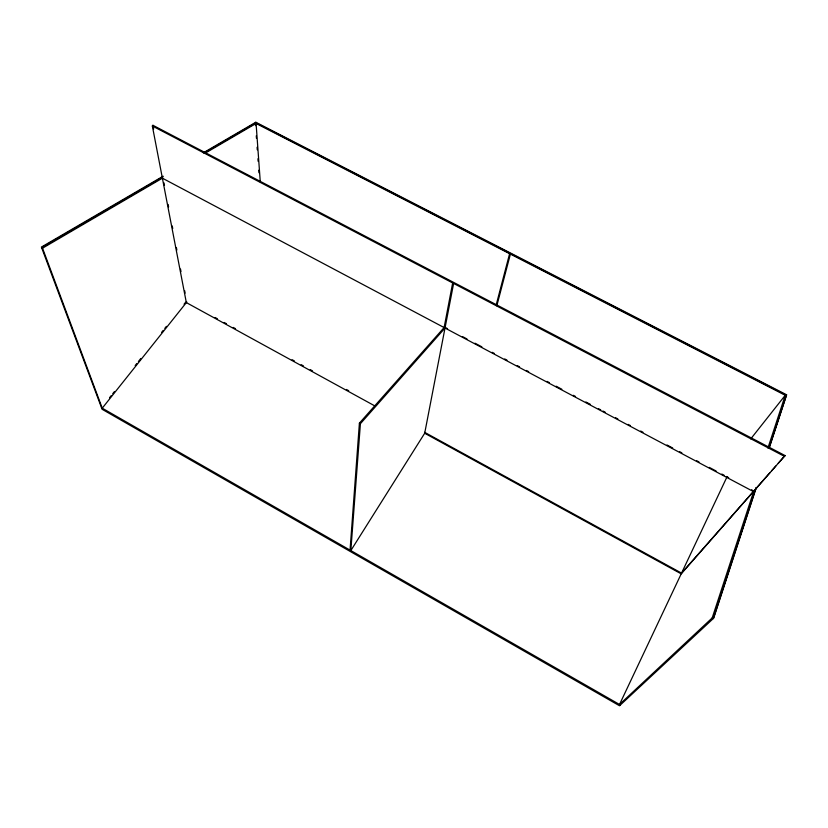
<?xml version="1.0" encoding="UTF-8"?>
<svg xmlns="http://www.w3.org/2000/svg" width="828" height="828" viewBox="0 0 828 828"><rect width="100%" height="100%" fill="white"/><g stroke="black" fill="none" stroke-linecap="round" stroke-linejoin="round"><path stroke-width="1.24" d="M350.058 550.123L359.404 423.149L444.118 327.567L452.668 282.959M445.009 328.043L360.408 423.698L350.834 550.568L424.692 433.251L453.62 283.455M496.065 305.418L509.603 253.689M496.81 305.811L510.4 254.103M769.305 447.141L786.6 394.79L255.811 122.244L203.326 152.797M756.099 487.547L713.301 618.557L712.183 617.936L619.52 704.483L727.005 476.856M756.14 488.085L713.664 618.216L619.51 705.756L102.092 409.27L41.4 247.065L163.126 176.198M769.367 447.575L786.6 394.79M712.183 617.936L753.822 491.014L751.545 489.803M767.918 448.051L785.244 395.277L750.758 438.881M424.692 433.251L681.206 573.856L785.037 455.566L152.952 125.297L152.342 125.98L186.341 302.603M109.544 397.719L111.149 395.712M112.753 393.693L114.357 391.685M135.181 365.552L136.786 363.544M138.39 361.525L140.791 358.514M161.615 332.38L163.219 330.372M164.824 328.354L166.428 326.346M184.054 304.228L185.658 302.22L375.301 406.175M186.817 302.003L102.248 408.183L42.538 248.183L41.628 247.686L162.961 176.954M769.854 472.809L681.547 573.111L424.567 432.288M771.541 470.894L775.753 466.102M778.289 463.225L785.037 455.566M204.143 152.942L255.852 122.803L786.269 395.204M42.538 248.183L162.391 178.186L753.615 491.666M205.116 153.232L256.08 123.465L260.282 182.015M786.103 395.722L255.345 123.093L255.531 125.639M152.342 125.98L784.633 456.456M445.278 327.453L447.565 328.664M462.428 336.541L466.992 338.962M474.993 343.206L481.855 346.839M492.132 352.293L494.419 353.504M504.707 358.948L506.995 360.159M517.272 365.614L519.56 366.825M526.422 370.458L528.699 371.668M546.987 381.366L549.274 382.577M556.126 386.21L561.839 389.243M573.266 395.298L575.553 396.508M585.841 401.963L590.416 404.385M598.416 408.628L600.693 409.839M602.981 411.05L605.268 412.261M615.556 417.716L617.843 418.927M628.121 424.381L630.408 425.592M640.696 431.036L642.983 432.257M666.975 444.978L672.688 448M679.55 451.633L681.837 452.854M696.69 460.72L698.977 461.931M709.254 467.385L716.116 471.018M721.83 474.051L724.117 475.262M726.404 476.473L728.681 477.684M215.125 317.507L217.391 318.749M224.181 322.475L226.448 323.717M233.237 327.433L235.504 328.675M292.108 359.694L294.375 360.936M301.164 364.662L303.431 365.904M310.221 369.619L312.487 370.861M346.446 389.47L348.712 390.712M359.404 423.149L360.408 423.698M101.533 407.769L620.358 704.97M152.952 125.297L153.666 129.054M163.996 182.895L164.482 185.42M168.125 204.433L168.601 206.969M172.245 225.972L172.731 228.507M176.374 247.51L176.861 250.046M180.504 269.059L180.99 271.584M184.634 290.597L185.12 293.133M256.276 135.823L256.463 138.369M257.104 147.28L257.291 149.827M257.932 158.738L258.119 161.284M258.771 170.206L258.957 172.752M255.811 122.244L255.852 122.803"/></g></svg>
